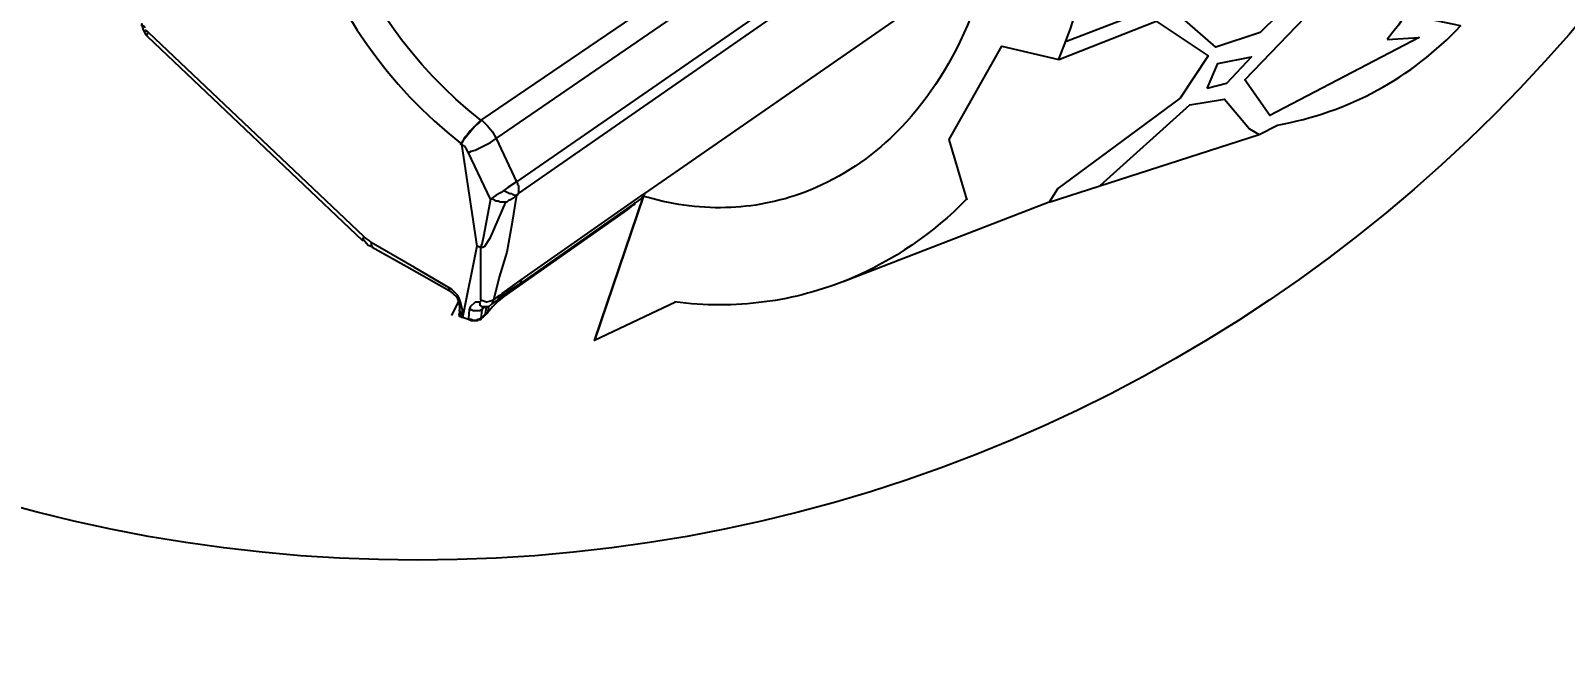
# Model space of a CAD drawing. Header units: feet. Extents: x -327 to 55127, y -297 to 4121.
# Drawn here: x 177.32 to 186.55, y 31.28 to 35.12 of the extents above; entities that cross this region are included whole.
import ezdxf
from ezdxf.enums import TextEntityAlignment as Align

# ---------------------------------------------------------------- set-up
doc = ezdxf.new("R2018")
doc.units = ezdxf.units.FT
doc.header["$MEASUREMENT"] = 0
for name, color, linetype in [('G-ANNO-TEXT', 1, 'Continuous'), ('G-TEXT', 7, 'Continuous'), ('PDF_0', 7, 'Continuous')]:
    doc.layers.add(name, color=color, linetype=linetype)
doc.styles.add('NEI-A', font='arial.ttf')
doc.styles.get("Standard").update_dxf_attribs({"font": 'arial.ttf'})

# ---------------------------------------------------------------- blocks, each defined once
blk = doc.blocks.new('DETAIL_TITLE')
at = {"style": 'NEI-A', "flags": 8}
blk.add_attdef('#', text='', height=0.2, dxfattribs=at).set_placement((0.5922, -0.5109), align=Align.MIDDLE_CENTER)
at = {"lineweight": 30, "flags": 104}
blk.add_attdef('DETAIL_TITLE', text='', height=0.2, dxfattribs=at).set_placement((0.909897, -0.525138), align=Align.BOTTOM_LEFT)
at = {"style": 'NEI-A'}
for tag, p in [('SCALE:', (0.938649, -0.73792)), ('1"_=_', (1.547399, -0.73792))]:
    blk.add_attdef(tag, text='', height=0.1, dxfattribs=at).set_placement(p, align=Align.BOTTOM_LEFT)
blk = doc.blocks.new('sub-title')
at = {"color": 153, "lineweight": 30, "flags": 106}
blk.add_attdef('SUB_TITLE', text='', height=0.1875, dxfattribs=at).set_placement((0, 0.1875), align=Align.MIDDLE_CENTER)

msp = doc.modelspace()

# ---------------------------------------------------------------- linework, layer by layer
at = {"layer": 'PDF_0', "lineweight": 25}
for points in [[(180.0333, 34.5768), (180.0275, 34.5768, -0.29872), (179.098, 37.3329)], [(183.4483, 34.0839), (184.7123, 34.4898), (184.8225, 34.5478, 0.162648), (185.9241, 35.145), (185.7038, 35.1914, 0.139358), (185.9589, 35.8813), (186.1676, 35.9451)]]:
    msp.add_lwpolyline(points, format="xyb", dxfattribs=at)
for points in [[(184.2543, 36.177), (185.4081, 36.5655), (185.5066, 36.6119), (185.4544, 35.8291), (184.7181, 35.1044), (184.4514, 35.0174), (184.1267, 35.3015), (184.2543, 36.177), (184.0919, 36.3452), (184.0223, 35.3885), (183.6165, 35.2435)], [(182.1902, 36.0495), (180.0275, 34.5768), (179.9638, 34.513), (179.9464, 34.4898), (179.929, 34.4724), (179.9174, 34.4492), (179.9058, 34.4318), (179.9116, 34.4318), (180.0043, 33.8172), (179.9174, 33.3882), (179.9116, 33.3882), (179.9116, 33.4056), (179.9174, 33.4114), (179.9174, 33.4346), (179.9058, 33.481), (179.9, 33.4983), (179.8884, 33.5215), (179.8536, 33.5563), (179.8362, 33.5679), (179.6275, 33.6897), (179.3666, 33.8404), (179.355, 33.852), (179.3376, 33.8636), (179.326, 33.8752), (178.0272, 35.1044), (178.0214, 35.1102), (178.0156, 35.1102), (178.0156, 35.116), (178.0098, 35.1218)], [(179.9522, 34.3796), (179.9406, 34.4028), (179.929, 34.4202), (179.9116, 34.4318), (179.929, 34.4666), (179.987, 34.5362), (180.0159, 34.5594), (180.0333, 34.5768), (180.0681, 34.542), (180.0971, 34.5072), (180.1203, 34.4666), (182.2714, 35.9451)], [(182.3931, 35.6958), (180.2421, 34.2057), (180.2479, 34.1999), (180.2479, 34.1883), (180.2537, 34.1825), (180.2537, 34.1361), (180.2479, 34.1303), (180.2479, 34.1245), (180.2421, 34.1245), (180.2131, 33.9506), (180.1841, 33.7824), (180.1377, 33.6317), (180.1029, 33.4926), (180.0855, 33.4868), (180.0623, 33.481), (180.0275, 33.4926), (180.0275, 33.8114), (180.0391, 33.8114), (180.0507, 33.8172), (180.0855, 33.8694), (180.1783, 34.0839)], [(180.2537, 34.1361), (182.3989, 35.6262)], [(183.1005, 35.5856), (181.0132, 34.1361)], [(183.5527, 35.0522), (184.0339, 35.2377)], [(178.0098, 35.1334), (178.004, 35.1392), (177.9924, 35.145), (177.9867, 35.145), (177.9867, 35.1566), (177.9924, 35.1276), (178.0098, 35.0928), (178.0214, 35.0812), (179.3144, 33.852), (179.3144, 33.8578), (179.3202, 33.8636), (179.326, 33.8752)], [(178.0214, 35.0812), (178.0156, 35.087), (178.0214, 35.0928), (178.0214, 35.0986), (178.0272, 35.1044)], [(182.9555, 34.0955), (182.8454, 34.4608), (183.1642, 35.0232), (183.5063, 34.942), (184.0919, 35.174), (184.405, 34.9652), (184.2369, 34.7101), (183.5005, 34.1651), (183.4483, 34.0839), (182.2076, 33.6027)], [(183.7556, 34.1825), (184.2949, 34.6695), (184.5036, 34.7043), (184.6543, 34.5246), (184.7123, 34.4898)], [(180.1841, 34.0839), (180.1899, 34.0897), (180.1841, 34.0839), (180.1435, 34.0839), (180.1319, 34.0897), (180.1203, 34.0897), (180.0971, 34.1013), (180.0855, 34.1013), (180.0449, 33.8868), (180.0333, 33.8288), (180.0275, 33.8172), (180.0275, 33.8114), (180.0043, 33.8172), (180.0275, 33.8114)], [(180.0855, 33.4636), (180.0971, 33.4752), (180.1029, 33.4926), (180.1377, 33.5215), (180.1493, 33.5273), (180.1551, 33.5331), (180.2711, 33.6143), (181.0132, 34.1361), (181.0132, 34.1303), (181.0074, 34.1187), (180.7117, 33.249), (181.0074, 34.1187), (180.9958, 34.1071), (180.2537, 33.5853), (180.1899, 33.5447), (180.1377, 33.5041), (180.1261, 33.4926), (180.0913, 33.4694), (180.0739, 33.452), (180.0391, 33.452)], [(180.1667, 34.1535), (180.2015, 34.1361)], [(180.1957, 34.0955), (180.1899, 34.0897)], [(180.2015, 34.0955), (180.1957, 34.0955)], [(180.2015, 34.1361), (180.2131, 34.1361)], [(180.2247, 34.1071), (180.2015, 34.0955)], [(180.2131, 34.1361), (180.2189, 34.1303)], [(180.2189, 34.1303), (180.2305, 34.1245)], [(180.2421, 34.1245), (180.2247, 34.1071)], [(180.2305, 34.1245), (180.2421, 34.1245)], [(180.9552, 34.0839), (180.9552, 34.0781), (180.9494, 34.0666), (180.9436, 34.0666), (180.9088, 34.0376)], [(180.9088, 34.0492), (180.9088, 34.0376), (180.1667, 33.5157), (180.1319, 33.4868), (180.0971, 33.452), (180.0681, 33.4172), (180.0565, 33.4056)], [(179.3782, 33.8114), (179.3492, 33.823), (179.3202, 33.8578)], [(179.3666, 33.8404), (179.3666, 33.823), (179.3724, 33.8172), (179.3724, 33.8114), (179.5811, 33.6955), (179.8362, 33.5505), (179.8594, 33.5331), (179.8826, 33.5099), (179.8942, 33.481), (179.9, 33.452), (179.9, 33.4346), (179.9, 33.423), (179.9, 33.4172)], [(179.8362, 33.5505), (179.8362, 33.5679)], [(180.1551, 33.5331), (180.1551, 33.5215), (180.1377, 33.5041)], [(180.2711, 33.6143), (180.2653, 33.6027), (180.2653, 33.5969), (180.2537, 33.5853)], [(179.8536, 33.3998), (179.8942, 33.4868)], [(180.0275, 33.4926), (180.0275, 33.4868), (180.0217, 33.481), (179.9928, 33.481), (179.9638, 33.452), (179.958, 33.4346), (179.9522, 33.3824), (179.9522, 33.3766), (179.9174, 33.3882)], [(180.0507, 33.452), (180.0333, 33.4346), (180.0275, 33.3824), (180.0159, 33.3766), (180.0101, 33.3766), (179.9985, 33.3708), (179.9812, 33.3708), (179.9696, 33.3766), (179.958, 33.3766), (179.9522, 33.3824)], [(180.0159, 33.481), (180.0217, 33.4752), (180.0217, 33.4636), (180.0333, 33.452), (180.0449, 33.452), (180.0391, 33.4462), (180.0333, 33.4346), (180.0275, 33.4346), (180.0217, 33.4288), (179.9812, 33.4288), (179.9696, 33.4346), (179.958, 33.4346)], [(180.0565, 33.4114), (180.0623, 33.452)], [(180.0739, 33.452), (180.0681, 33.4172)], [(180.1377, 33.5215), (180.1377, 33.5099), (180.1319, 33.5041), (180.1319, 33.4983), (180.1261, 33.4926)], [(181.1987, 33.481), (180.7117, 33.249)], [(179.9116, 33.3882), (179.9058, 33.394), (179.9, 33.394), (179.9, 33.4056), (179.8942, 33.4056), (179.9, 33.4114), (179.9, 33.4172), (179.9116, 33.4056)], [(179.9174, 33.4114), (179.9, 33.4288), (179.9, 33.4346)]]:
    msp.add_lwpolyline(points, dxfattribs=at)
msp.add_lwpolyline([(185.4834, 35.0638), (185.6748, 35.0754), (184.7761, 34.6058), (184.6253, 34.8203), (185.5066, 35.7364), (185.8487, 35.8407, -0.125407)], format="xyb", close=True, dxfattribs=at)
for points in [[(184.3992, 34.7681), (184.463, 34.9189), (184.6659, 34.9594), (184.5152, 34.7971)], [(179.9522, 34.3796), (179.9696, 34.3912), (179.9928, 34.397), (180.0855, 34.4434), (180.1203, 34.4666), (180.2421, 34.2057), (180.1899, 34.1709), (180.1667, 34.1535), (180.1493, 34.1419), (180.1203, 34.1245), (180.0855, 34.1013)], [(179.9696, 33.3708), (179.958, 33.3766), (179.9522, 33.3766), (179.958, 33.3766)], [(179.9696, 33.3708), (179.9812, 33.3708)], [(179.9928, 33.3708), (179.9812, 33.3708)], [(179.9928, 33.3708), (179.9985, 33.3708)], [(180.0101, 33.3708), (180.0159, 33.3766), (180.0275, 33.3766), (180.0275, 33.3824), (180.0333, 33.3882), (180.0391, 33.3882), (180.0391, 33.394), (180.0449, 33.394), (180.0507, 33.3998), (180.0507, 33.4056), (180.0565, 33.4056), (180.0565, 33.4114), (180.0507, 33.4056), (180.0507, 33.3998), (180.0449, 33.3998), (180.0275, 33.3824), (180.0275, 33.3766), (180.0159, 33.3766), (180.0101, 33.3708), (179.9985, 33.3708)]]:
    msp.add_lwpolyline(points, close=True, dxfattribs=at)
msp.add_circle((179.6478, 41.0908), 9.1637, dxfattribs=at)
msp.add_arc((181.6597, 36.6611), 2.8323, 165.69032, 231.71264, dxfattribs=at)
for points, knots in [([(182.6891, 37.8628), (182.8873, 37.547), (183.0248, 37.1918), (183.1567, 36.5336), (183.1748, 36.2308), (183.1213, 35.6469), (183.0523, 35.3628), (182.9341, 35.1003)], [0, 0, 0, 0, 3.260783, 3.260783, 5.871872, 5.871872, 8.396119, 8.396119, 8.396119, 8.396119]), ([(183.5369, 37.4542), (183.6824, 37.0431), (183.7555, 36.6057), (183.7443, 35.7505), (183.6652, 35.3304), (183.5039, 34.9436)], [0, 0, 0, 0, 3.813493, 3.813493, 7.492032, 7.492032, 7.492032, 7.492032]), ([(182.9341, 35.1003), (182.8199, 34.8468), (182.6691, 34.6343), (182.3413, 34.3265), (182.1669, 34.2143), (181.8219, 34.085), (181.6635, 34.0542), (181.3327, 34.0456), (181.1652, 34.0705), (181.0032, 34.1202)], [0, 0, 0, 0, 2.431559, 2.431559, 4.507896, 4.507896, 6.13129, 6.13129, 7.830484, 7.830484, 7.830484, 7.830484]), ([(182.9513, 34.1004), (182.7486, 33.8955), (182.5116, 33.731), (182.0819, 33.5518), (181.9101, 33.5053), (181.5544, 33.4582), (181.3735, 33.4588), (181.194, 33.4824)], [0, 0, 0, 0, 2.520235, 2.520235, 4.079587, 4.079587, 5.664615, 5.664615, 5.664615, 5.664615])]:
    msp.add_open_spline(points, degree=3, knots=knots, dxfattribs=at)

# ---------------------------------------------------------------- block references
at = {"layer": 'G-ANNO-TEXT'}
ref = msp.add_blockref('DETAIL_TITLE', (61.1371, 1018.0946), dxfattribs=dict(at, xscale=128.9267043143703, yscale=128.9267043143703, zscale=128.9267043143703))
lines = msp.add_mtext('{\\LDC BLOCK TYPE-2 (3) STRINGS (52) MODULES [580W-NORTH MOTOR GAP] }', dxfattribs={"layer": '0', "insert": (178.4471, 989.0683), "char_height": 988.137813, "attachment_point": 1})
ref.add_attrib('DETAIL_TITLE', '', (178.4471, 989.0683)).embed_mtext(lines)
at = {"layer": 'G-TEXT'}
ref = msp.add_blockref('sub-title', (-251.2189, 104.6376), dxfattribs=dict(at, xscale=5.485316049832718, yscale=5.485316049832718, zscale=5.485316049832718))
lines = msp.add_mtext('{\\LTYPICAL 54-MODULE SHORT TRACKER  WIRING DETAIL}', dxfattribs={"layer": 'G-ANNO-TEXT', "insert": (-221.2581, 117.1338), "char_height": 92.112391, "attachment_point": 1})
ref.add_attrib('SUB_TITLE', '', (-221.2581, 117.1338), dxfattribs={"flags": 104}).embed_mtext(lines)
ref = msp.add_blockref('sub-title', (111.7643, 52.293), dxfattribs=dict(at, xscale=5.485316049832718, yscale=5.485316049832718, zscale=5.485316049832718))
lines = msp.add_mtext('{\\LTYPICAL 3x90-MODULE TRACKER WIRING DETAIL}', dxfattribs={"layer": 'G-ANNO-TEXT', "insert": (125.8028, 67.5178), "char_height": 92.112391, "attachment_point": 1})
ref.add_attrib('SUB_TITLE', '', (125.8028, 67.5178), dxfattribs={"flags": 104}).embed_mtext(lines)

doc.saveas('drawing.dxf')
